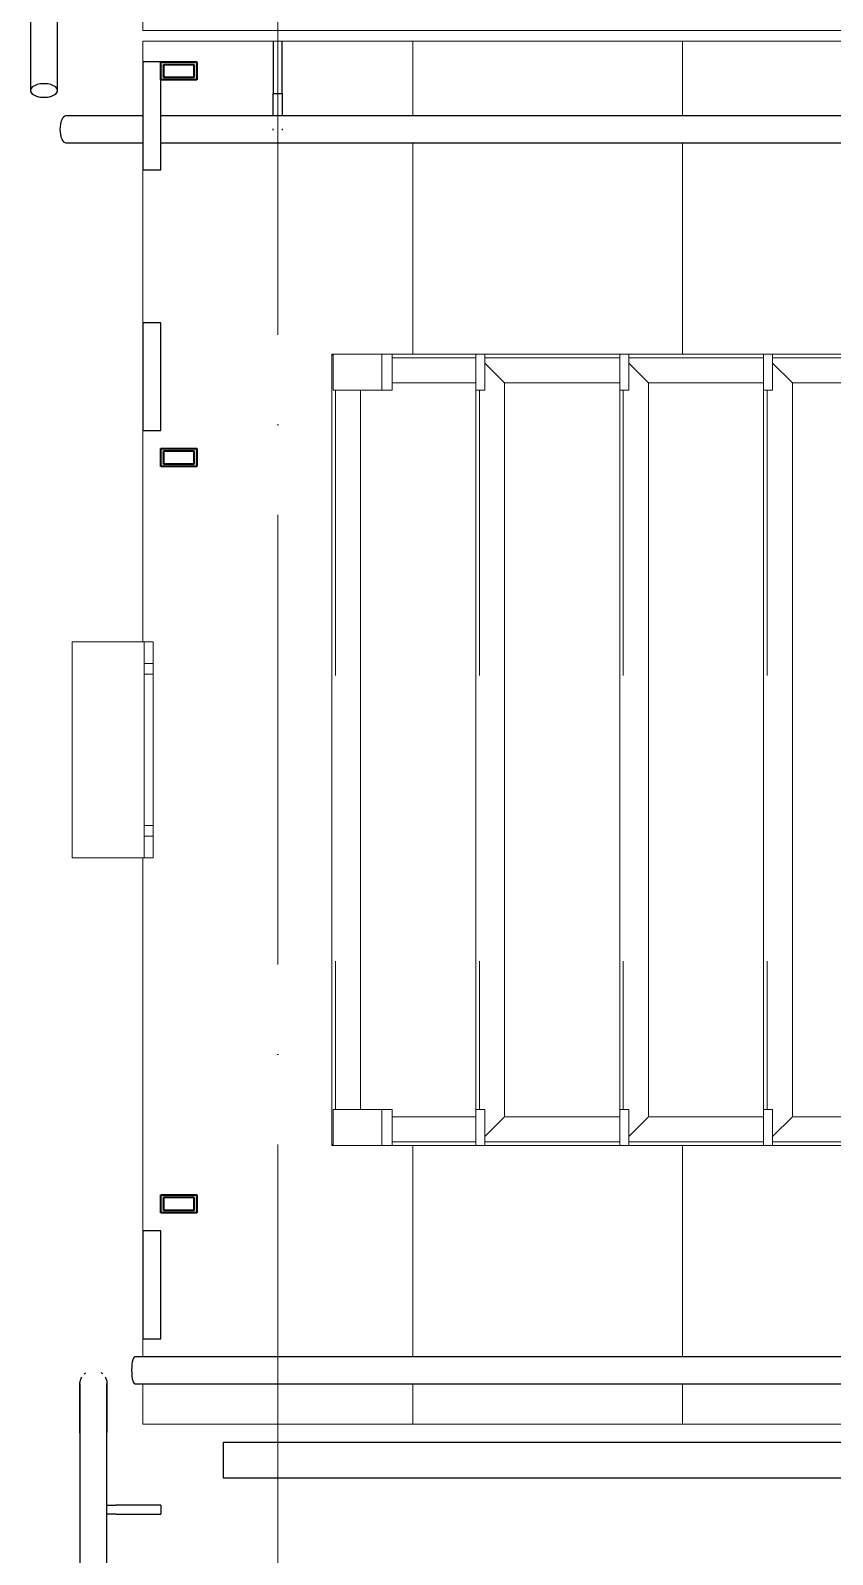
# Model space of a CAD drawing. Header units: millimetres. Extents: x -213536 to 1564669, y -45299 to 942238.
# Drawn here: x 438991 to 439883, y 503857 to 505552 of the extents above; entities that cross this region are included whole.
import ezdxf

# ---------------------------------------------------------------- set-up
doc = ezdxf.new("R2010")
doc.units = ezdxf.units.MM
doc.linetypes.add('50_200_ШТРИХ_1Т_ш5_п1_п1_', pattern=[700, 500, -100, 0, -100])
doc.linetypes.add('Штрих', pattern=[635, 317.5, -317.5])
for name, color, linetype, lineweight in [('0-1', 7, 'Continuous', 5), ('0-2', 7, 'Continuous', 9), ('3) ЖБ 4м', 3, 'Continuous', 30), ('Контуры', 7, 'Continuous', 9), ('Линии подступенков', 7, 'Continuous', 9), ('Линии свеса', 7, 'Continuous', 9), ('Невидимые линии-1', 7, 'Штрих', 9), ('Обобщенные модели', 7, 'Continuous', 9), ('Ограждение-1', 7, 'Continuous', 25), ('Ограждение-3', 7, 'Continuous', 35), ('Ограждение-4', 7, 'Continuous', 35), ('Оси-2', 7, '50_200_ШТРИХ_1Т_ш5_п1_п1_', 9), ('Стены-1', 7, 'Continuous', 13)]:
    doc.layers.add(name, color=color, linetype=linetype, lineweight=lineweight)
doc.layers.get('0-2').off()

# ---------------------------------------------------------------- blocks, each defined once
blk = doc.blocks.new('Ос 3 эт верх часть')
at = {"layer": 'Оси-2'}
blk.add_line((439266, 499613), (439266, 535177.6), dxfattribs=at)
blk = doc.blocks.new('ОМ_Нижняя опорная пятка - ОМ_Нижняя опорная пятка-19082064-АИ2_03_План отделки стен 3-го этажа _Часть 1_')
at = {"layer": 'Обобщенные модели'}
for p, q in [((-96, 10), (-96, 0)), ((-84, 10), (-84, 0)), ((84, 10), (84, 0)), ((96, 10), (96, 0))]:
    blk.add_line(p, q, dxfattribs=at)
blk = doc.blocks.new('ОМ_Уголок_ГОСТ 8509-93 - ОМ_Уголок_ГОСТ 8509-93-V161-АИ2_03_План отделки стен 3-го этажа _Часть 1_')
at = {"layer": 'Невидимые линии-1'}
blk.add_line((40, -4), (840, -4), dxfattribs=at)
at = {"layer": 'Обобщенные модели'}
for p, q in [((32, -32), (10, -10)), ((840, 0), (40, 0)), ((870, -10), (848, -32)), ((32, -32), (848, -32))]:
    blk.add_line(p, q, dxfattribs=at)
blk = doc.blocks.new('ОМ_Уголок_ГОСТ 8509-93 - ОМ_Уголок_ГОСТ 8509-93-V163-АИ2_03_План отделки стен 3-го этажа _Часть 1_')
at = {"layer": 'Невидимые линии-1'}
blk.add_line((10, -4), (160, -4), dxfattribs=at)
at = {"layer": 'Обобщенные модели'}
for p, q in [((160, 0), (10, 0)), ((32, -32), (10, -10)), ((32, -32), (160, -32))]:
    blk.add_line(p, q, dxfattribs=at)
blk = doc.blocks.new('ОМ_Уголок_ГОСТ 8509-93 - ОМ_Уголок_ГОСТ 8509-93-V164-АИ2_03_План отделки стен 3-го этажа _Часть 1_')
at = {"layer": 'Невидимые линии-1'}
blk.add_line((140, -4), (290, -4), dxfattribs=at)
at = {"layer": 'Обобщенные модели'}
for p, q in [((290, 0), (140, 0)), ((290, -10), (268, -32)), ((140, -32), (268, -32))]:
    blk.add_line(p, q, dxfattribs=at)
blk = doc.blocks.new('ОМ_Уголок_ГОСТ 8509-93 - ОМ_Уголок_ГОСТ 8509-93-V165-АИ2_03_План отделки стен 3-го этажа _Часть 1_')
at = {"layer": 'Невидимые линии-1'}
blk.add_line((40, -4), (840, -4), dxfattribs=at)
at = {"layer": 'Обобщенные модели'}
for p, q in [((880, 0), (0, 0)), ((1.3, -1.3), (0, 0)), ((880, 0), (878.7, -1.3)), ((40, -32), (840, -32))]:
    blk.add_line(p, q, dxfattribs=at)
blk = doc.blocks.new('ОМ_Уголок_ГОСТ 8509-93 - ОМ_Уголок_ГОСТ 8509-93-V166-АИ2_03_План отделки стен 3-го этажа _Часть 1_')
at = {"layer": 'Невидимые линии-1'}
blk.add_line((67.1, -4), (160, -4), dxfattribs=at)
at = {"layer": 'Обобщенные модели'}
for p, q in [((1.3, 0), (0, 0)), ((1.3, -1.3), (0, 0)), ((160, 0), (67.1, 0)), ((67.1, -32), (160, -32))]:
    blk.add_line(p, q, dxfattribs=at)
blk = doc.blocks.new('ОМ_Уголок_ГОСТ 8509-93 - ОМ_Уголок_ГОСТ 8509-93-V167-АИ2_03_План отделки стен 3-го этажа _Часть 1_')
at = {"layer": 'Невидимые линии-1'}
blk.add_line((140, -4), (232.9, -4), dxfattribs=at)
at = {"layer": 'Обобщенные модели'}
for p, q in [((232.9, 0), (140, 0)), ((300, 0), (298.7, 0)), ((300, 0), (298.7, -1.3)), ((140, -32), (232.9, -32))]:
    blk.add_line(p, q, dxfattribs=at)
blk = doc.blocks.new('ОМ_Уголок_ГОСТ 8510-86 - ОМ_Уголок_ГОСТ 8510-86-19082066-АИ2_03_План отделки стен 3-го этажа _Часть 1_')
at = {"layer": 'Обобщенные модели'}
for p, q in [((0, 0), (0, -90)), ((240, 0), (0, 0)), ((0, -10), (240, -10)), ((240, -90), (240, 0)), ((0, -90), (240, -90))]:
    blk.add_line(p, q, dxfattribs=at)
blk = doc.blocks.new('ОМ_Полоса_Трапеция прямоугольная_Прокат_ГОСТ 103-2006 - ОМ_Полоса_Трапеция прямоугольная_Прокат_ГОСТ 103-2006-V168-АИ2_03_План отделки стен 3-го этажа _Часть 1_')
at = {"layer": 'Обобщенные модели'}
for p, q in [((10650, 60290), (10640, 60290)), ((10640, 60290), (10640, 60250)), ((10650, 60250), (10650, 60290)), ((10640, 60250), (10650, 60250))]:
    blk.add_line(p, q, dxfattribs=at)
blk = doc.blocks.new('ОМ_Полоса_Трапеция прямоугольная_Прокат_ГОСТ 103-2006 - ОМ_Полоса_Трапеция прямоугольная_Прокат_ГОСТ 103-2006-V169-АИ2_03_План отделки стен 3-го этажа _Часть 1_')
at = {"layer": 'Обобщенные модели'}
for p, q in [((10490, 60290), (10480, 60290)), ((10480, 60290), (10480, 60250)), ((10490, 60250), (10490, 60290)), ((10480, 60250), (10490, 60250))]:
    blk.add_line(p, q, dxfattribs=at)
blk = doc.blocks.new('ОМ_Полоса_Трапеция прямоугольная_Прокат_ГОСТ 103-2006 - ОМ_Полоса_Трапеция прямоугольная_Прокат_ГОСТ 103-2006-V170-АИ2_03_План отделки стен 3-го этажа _Часть 1_')
at = {"layer": 'Обобщенные модели'}
for p, q in [((10330, 60290), (10320, 60290)), ((10320, 60290), (10320, 60250)), ((10330, 60250), (10330, 60290)), ((10320, 60250), (10330, 60250))]:
    blk.add_line(p, q, dxfattribs=at)
blk = doc.blocks.new('ОМ_Полоса_Прокат_ГОСТ 103-2006 - ОМ_Полоса_Прокат_ГОСТ 103-2006-20723456-АИ2_03_План отделки стен 3-го этажа _Часть 1_')
at = {"layer": 'Обобщенные модели'}
for p, q in [((10161.3, 60250), (10161.3, 60290)), ((10161.3, 60290), (10215.6, 60290)), ((10227.1, 60290), (10215.6, 60290)), ((10215.6, 60290), (10215.6, 60250)), ((10227.1, 60250), (10227.1, 60290)), ((10215.6, 60250), (10161.3, 60250)), ((10215.6, 60250), (10227.1, 60250))]:
    blk.add_line(p, q, dxfattribs=at)
blk = doc.blocks.new('ОМ_Полоса_Трапеция прямоугольная_Прокат_ГОСТ 103-2006 - ОМ_Полоса_Трапеция прямоугольная_Прокат_ГОСТ 103-2006-V171-АИ2_03_План отделки стен 3-го этажа _Часть 1_')
at = {"layer": 'Обобщенные модели'}
for p, q in [((10650, 59450), (10640, 59450)), ((10640, 59450), (10640, 59410)), ((10650, 59410), (10650, 59450)), ((10640, 59410), (10650, 59410))]:
    blk.add_line(p, q, dxfattribs=at)
blk = doc.blocks.new('ОМ_Полоса_Трапеция прямоугольная_Прокат_ГОСТ 103-2006 - ОМ_Полоса_Трапеция прямоугольная_Прокат_ГОСТ 103-2006-V172-АИ2_03_План отделки стен 3-го этажа _Часть 1_')
at = {"layer": 'Обобщенные модели'}
for p, q in [((10490, 59450), (10480, 59450)), ((10480, 59450), (10480, 59410)), ((10490, 59410), (10490, 59450)), ((10480, 59410), (10490, 59410))]:
    blk.add_line(p, q, dxfattribs=at)
blk = doc.blocks.new('ОМ_Полоса_Трапеция прямоугольная_Прокат_ГОСТ 103-2006 - ОМ_Полоса_Трапеция прямоугольная_Прокат_ГОСТ 103-2006-V173-АИ2_03_План отделки стен 3-го этажа _Часть 1_')
at = {"layer": 'Обобщенные модели'}
for p, q in [((10330, 59450), (10320, 59450)), ((10320, 59450), (10320, 59410)), ((10330, 59410), (10330, 59450)), ((10320, 59410), (10330, 59410))]:
    blk.add_line(p, q, dxfattribs=at)
blk = doc.blocks.new('ОМ_Полоса_Прокат_ГОСТ 103-2006 - ОМ_Полоса_Прокат_ГОСТ 103-2006-20723498-АИ2_03_План отделки стен 3-го этажа _Часть 1_')
at = {"layer": 'Обобщенные модели'}
for p, q in [((10161.3, 59410), (10161.3, 59450)), ((10161.3, 59450), (10215.6, 59450)), ((10227.1, 59450), (10215.6, 59450)), ((10215.6, 59450), (10215.6, 59410)), ((10227.1, 59410), (10227.1, 59450)), ((10215.6, 59410), (10161.3, 59410)), ((10215.6, 59410), (10227.1, 59410))]:
    blk.add_line(p, q, dxfattribs=at)
blk = doc.blocks.new('О_Элемент ограждения_Обод_Труба_ГОСТ 8645-68 - О_Элемент ограждения_Обод_Труба_ГОСТ 8645-68-V46-АИ2_03_План отделки стен 3-го этажа _Часть 1_')
at = {"layer": 'Ограждение-1'}
for p, q in [((-3720, 20), (0, 20)), ((0, 20), (0, -20)), ((0, -20), (-3720, -20))]:
    blk.add_line(p, q, dxfattribs=at)
blk = doc.blocks.new('О_Элемент поручня_Маршевый_Труба_ГОСТ 8732-78 - О_Элемент поручня_Маршевый_Труба_ГОСТ 8732-78-V47-АИ2_03_План отделки стен 3-го этажа _Часть 1_')
at = {"layer": 'Ограждение-1'}
for p, q in [((-9.9, 0), (-3926, 0)), ((-3926, -30), (-9.9, -30))]:
    blk.add_line(p, q, dxfattribs=at)
at = {"layer": 'Ограждение-1', "flags": 128}
for points in [[(-6.3, -15), (-6.4, -11.7), (-6.7, -8.5), (-7.1, -5.6), (-7.7, -3.3), (-8.3, -1.5), (-9.1, -0.4), (-9.9, 0)], [(-9.9, -30), (-9.1, -29.6), (-8.3, -28.5), (-7.7, -26.7), (-7.1, -24.4), (-6.7, -21.5), (-6.4, -18.3), (-6.3, -15)]]:
    blk.add_lwpolyline(points, dxfattribs=at)
blk = doc.blocks.new('О_Элемент ограждения_Обод_Труба_ГОСТ 86451 - О_Элемент ограждения_Обод_Труба_ГОСТ 8645-68 2-V256-АИ2_03_План отделки стен 3-го этажа _Часть 1_')
at = {"layer": 'Ограждение-3'}
h = blk.add_hatch(color=256, dxfattribs=at)
h.paths.add_polyline_path([(0, -20), (0, 20), (-20, 20), (-20, -20)], flags=0)
h.paths.add_polyline_path([(-3, 17), (-3, -17), (-17, -17), (-17, 17)], flags=0)
h.paths.add_polyline_path([(-1800, 20), (-1820, 20), (-1820, -20), (-1800, -20)], flags=0)
h.paths.add_polyline_path([(-1803, 17), (-1803, -17), (-1817, -17), (-1817, 17)], flags=0)
at = {"layer": 'Ограждение-4'}
for p, q in [((-1820, 20), (-1800, 20)), ((-1820, -20), (-1820, 20)), ((-1817, 17), (-1817, -17)), ((-1803, 17), (-1817, 17)), ((-1803, -17), (-1803, 17)), ((-1800, 20), (-1800, -20)), ((-1800, -20), (-1820, -20)), ((-1817, -17), (-1803, -17))]:
    blk.add_line(p, q, dxfattribs=at)
blk = doc.blocks.new('О_Полоса_Трапеция прямоугольная_Прокат_ГОСТ 1031 - Крепежная пластина-V258-АИ2_03_План отделки стен 3-го этажа _Часть 1_')
at = {"layer": 'Ограждение-1'}
for p, q in [((9970, 59315), (9950, 59315)), ((9950, 59315), (9950, 59195)), ((9970, 59195), (9970, 59315)), ((9950, 59195), (9970, 59195))]:
    blk.add_line(p, q, dxfattribs=at)
blk = doc.blocks.new('О_Элемент ограждения_Обод_Труба_ГОСТ 86451 - О_Элемент ограждения_Обод_Труба_ГОСТ 8645-68 2-V259-АИ2_03_План отделки стен 3-го этажа _Часть 1_')
at = {"layer": 'Ограждение-3'}
h = blk.add_hatch(color=256, dxfattribs=at)
h.paths.add_polyline_path([(0, -20), (0, 20), (-20, 20), (-20, -20)], flags=0)
h.paths.add_polyline_path([(-3, 17), (-3, -17), (-17, -17), (-17, 17)], flags=0)
h.paths.add_polyline_path([(-830, -20), (-830, 20), (-850, 20), (-850, -20)], flags=0)
h.paths.add_polyline_path([(-833, -17), (-847, -17), (-847, 17), (-833, 17)], flags=0)
at = {"layer": 'Ограждение-4'}
for p, q in [((-850, 20), (-830, 20)), ((-850, -20), (-850, 20)), ((-847, 17), (-847, -17)), ((-833, 17), (-847, 17)), ((-833, -17), (-833, 17)), ((-830, 20), (-830, -20)), ((-20, -20), (-20, 20)), ((-20, 20), (0, 20)), ((-17, 17), (-17, -17)), ((-3, 17), (-17, 17)), ((-3, -17), (-3, 17)), ((0, 20), (0, -20)), ((-830, -20), (-850, -20)), ((-847, -17), (-833, -17)), ((0, -20), (-20, -20)), ((-17, -17), (-3, -17))]:
    blk.add_line(p, q, dxfattribs=at)
blk = doc.blocks.new('О_Полоса_Трапеция прямоугольная_Прокат_ГОСТ 1031 - Крепежная пластина-V260-АИ2_03_План отделки стен 3-го этажа _Часть 1_')
at = {"layer": 'Ограждение-1'}
for p, q in [((9970, 60615), (9950, 60615)), ((9950, 60615), (9950, 60495)), ((9970, 60495), (9970, 60595)), ((9950, 60495), (9970, 60495))]:
    blk.add_line(p, q, dxfattribs=at)
blk = doc.blocks.new('Ограждение 12 - Ограждение 2-31208448-АИ2_03_План отделки стен 3-го этажа _Часть 1_')
at = {"layer": 'Ограждение-1'}
for p, q in [((7475, 58895.9), (7475, 58764.3)), ((7505, 58764.3), (7505, 58895.9)), ((7744.8, 58819), (7744.8, 58761.1)), ((7744.8, 58819), (7744.8, 58761.1)), ((7754.8, 58761.1), (7754.8, 58819)), ((7754.8, 58761.1), (7754.8, 58819)), ((7600, 58736), (7514.4, 58736)), ((11503.5, 58736), (7620, 58736)), ((7514.4, 58706), (7600, 58706)), ((7620, 58706), (11503.5, 58706))]:
    blk.add_line(p, q, dxfattribs=at)
at = {"layer": 'Ограждение-1', "flags": 128}
for points in [[(7744.8, 58736.6), (7744.8, 58738), (7744.8, 58739.3), (7744.8, 58740.7), (7744.8, 58742.2), (7744.8, 58743.7), (7744.8, 58745.2), (7744.8, 58746.7), (7744.8, 58748.3), (7744.8, 58749.8), (7744.8, 58751.4), (7744.8, 58753), (7744.8, 58754.6), (7744.8, 58756.3), (7744.8, 58757.9), (7744.8, 58759.6), (7744.8, 58761.1)], [(7744.8, 58736.6), (7744.8, 58738), (7744.8, 58739.3), (7744.8, 58740.7), (7744.8, 58742.2), (7744.8, 58743.7), (7744.8, 58745.2), (7744.8, 58746.7), (7744.8, 58748.3), (7744.8, 58749.8), (7744.8, 58751.4), (7744.8, 58753), (7744.8, 58754.6), (7744.8, 58756.3), (7744.8, 58757.9), (7744.8, 58759.6), (7744.8, 58761.1)], [(7754.8, 58761.1), (7754.8, 58759.4), (7754.8, 58757.8), (7754.8, 58756.2), (7754.8, 58754.5), (7754.8, 58752.9), (7754.8, 58751.3), (7754.8, 58749.7), (7754.8, 58748.1), (7754.8, 58746.6), (7754.8, 58745.1), (7754.8, 58743.6), (7754.8, 58742.1), (7754.8, 58740.6), (7754.8, 58739.2), (7754.8, 58737.9), (7754.8, 58736.5)], [(7754.8, 58761.1), (7754.8, 58759.4), (7754.8, 58757.8), (7754.8, 58756.2), (7754.8, 58754.5), (7754.8, 58752.9), (7754.8, 58751.3), (7754.8, 58749.7), (7754.8, 58748.1), (7754.8, 58746.6), (7754.8, 58745.1), (7754.8, 58743.6), (7754.8, 58742.1), (7754.8, 58740.6), (7754.8, 58739.2), (7754.8, 58737.9), (7754.8, 58736.5)], [(7744.8, 58720.1), (7744.8, 58720.2), (7744.8, 58720.3), (7744.8, 58720.4), (7744.8, 58720.7), (7744.8, 58721), (7744.8, 58721.4), (7744.8, 58721.8)], [(7754.8, 58721.8), (7754.8, 58721.3), (7754.8, 58721), (7754.8, 58720.7), (7754.8, 58720.4), (7754.8, 58720.3), (7754.8, 58720.2), (7754.8, 58720.1)]]:
    blk.add_lwpolyline(points, dxfattribs=at)
at = {"layer": 'Ограждение-1'}
for centre, major_axis, ratio, start_param, end_param in [((7490, 58764.3), (15, 0), 0.5, 1.570796, 4.712389), ((7490, 58764.3), (15, 0), 0.5, 4.712389, 7.853982), ((7490, 58764.3), (15, 0), 0.5, 3.141593, 3.665191), ((7490, 58764.3), (15, 0), 0.5, 3.926991, 4.712389), ((7490, 58764.3), (15, 0), 0.5, 4.712389, 5.497787), ((7490, 58764.3), (15, 0), 0.5, 5.759587, 6.283185), ((7514.4, 58721), (0, 15), 0.447214, 0, 1.570796), ((7514.4, 58721), (0, 15), 0.447214, 1.570796, 3.141593)]:
    blk.add_ellipse(centre, major_axis=major_axis, ratio=ratio, start_param=start_param, end_param=end_param, dxfattribs=at)
for points in [[(7744.9, 58761.1), (7744.8, 58761.1), (7744.8, 58761.1), (7744.9, 58761.1)], [(7744.9, 58761.1), (7744.8, 58761.1), (7744.8, 58761.1), (7745.4, 58761.1), (7746.5, 58761.1), (7748.1, 58761.1), (7749.2, 58761.1), (7749.8, 58761.1)], [(7749.8, 58761.1), (7750.4, 58761.1), (7751.6, 58761.1), (7753.1, 58761.1), (7754.2, 58761.1), (7754.6, 58761.1), (7754.7, 58761.1)]]:
    blk.add_open_spline(points, degree=3, dxfattribs=at)
blk = doc.blocks.new('О_Кронштейн_Форма Г_Круг_ГОСТ 25902 - О_Кронштейн_Форма Г_Круг_ГОСТ 2590-2006-V262-АИ2_03_План отделки стен 3-го этажа _Часть 1_')
at = {"layer": 'Ограждение-1'}
for p, q in [((9970, 59010), (9920, 59010)), ((9970, 59010), (9970, 59005)), ((9970, 59005), (9970, 59000)), ((9920, 59000), (9970, 59000))]:
    blk.add_line(p, q, dxfattribs=at)
at = {"layer": 'Ограждение-1', "flags": 128}
for points in [[(9910, 59010), (9910.9, 59010), (9911.9, 59010), (9912.8, 59010), (9913.8, 59010), (9914.8, 59010), (9915.8, 59010), (9916.7, 59010), (9917.7, 59010), (9918.7, 59010), (9919.7, 59010), (9920, 59010)], [(9920, 59000), (9919, 59000), (9918, 59000), (9917, 59000), (9916, 59000), (9915, 59000), (9914.1, 59000), (9913.1, 59000), (9912.1, 59000), (9911.2, 59000), (9910.3, 59000)]]:
    blk.add_lwpolyline(points, dxfattribs=at)
blk = doc.blocks.new('О_Элемент поручня_Площадочный_Двухуровневый_ГОСТ 8732-78 - О_Элемент поручня_Площадочный_Двухуровневый_ГОСТ 8732-78 2-V263-АИ2_03_План отделки стен 3-го этажа _Часть 1_')
at = {"layer": 'Ограждение-1'}
for p, q in [((310, -10), (0, -10)), ((0, -25), (0, -19.6)), ((0, -40), (0, -25)), ((0, -40), (310, -40))]:
    blk.add_line(p, q, dxfattribs=at)
at = {"layer": 'Ограждение-1', "flags": 128}
for points in [[(310, -10), (312.2, -10), (314.4, -10), (316.6, -10), (318.8, -10), (320.9, -10), (323.1, -10), (325.2, -10), (327.3, -10), (329.4, -10), (331.4, -10), (333.4, -10), (335.4, -10), (337.3, -10), (339.2, -10), (341.1, -10), (342.8, -10), (344.6, -10), (346.3, -10), (347.9, -10), (349.5, -10), (351, -10), (352.4, -10), (353.8, -10), (355.1, -10), (356.3, -10), (357.4, -10), (358.5, -10), (359.5, -10), (360.4, -10), (361.3, -10), (362, -10), (362.7, -10), (363.3, -10), (363.8, -10), (364.2, -10), (364.5, -10), (364.8, -10), (364.9, -10), (365, -10), (365, -10)], [(365, -10), (365, -10), (364.8, -10), (364.6, -10), (364.3, -10), (363.9, -10), (363.4, -10), (362.9, -10), (362.2, -10), (361.5, -10), (360.7, -10), (359.8, -10), (358.8, -10), (357.7, -10), (356.6, -10), (355.4, -10), (354.1, -10), (352.8, -10), (351.3, -10), (349.9, -10), (348.3, -10), (346.7, -10), (345, -10), (343.3, -10), (341.5, -10), (339.7, -10), (337.8, -10), (335.9, -10), (334, -10), (332, -10), (329.9, -10), (327.9, -10), (325.8, -10), (323.6, -10), (321.5, -10), (319.3, -10), (317.2, -10), (315, -10), (312.8, -10), (310.6, -10), (310, -10)], [(365, -10), (365.6, -10), (366.2, -10), (366.8, -10.1), (367.4, -10.2), (368, -10.3), (368.6, -10.4), (369.1, -10.6), (369.7, -10.8), (370.3, -11), (370.8, -11.2), (371.4, -11.4), (371.9, -11.7), (372.5, -12)], [(375.8, -14.5), (376.2, -15), (376.6, -15.4), (376.9, -15.9), (377.3, -16.4)], [(377.4, -33.5), (377, -34), (376.7, -34.4), (376.3, -34.9), (375.9, -35.3)], [(310, -40), (312.2, -40), (314.4, -40), (316.6, -40), (318.8, -40), (320.9, -40), (323.1, -40), (325.2, -40), (327.3, -40), (329.4, -40), (331.4, -40), (333.4, -40), (335.4, -40), (337.3, -40), (339.2, -40), (341.1, -40), (342.8, -40), (344.6, -40), (346.3, -40), (347.9, -40), (349.5, -40), (351, -40), (352.4, -40), (353.8, -40), (355.1, -40), (356.3, -40), (357.4, -40), (358.5, -40), (359.5, -40), (360.4, -40), (361.3, -40), (362, -40), (362.7, -40), (363.3, -40), (363.8, -40), (364.2, -40), (364.5, -40), (364.8, -40), (364.9, -40), (365, -40), (365, -40)], [(365, -40), (365, -40), (364.8, -40), (364.6, -40), (364.3, -40), (363.9, -40), (363.4, -40), (362.9, -40), (362.2, -40), (361.5, -40), (360.7, -40), (359.8, -40), (358.8, -40), (357.7, -40), (356.6, -40), (355.4, -40), (354.1, -40), (352.8, -40), (351.3, -40), (349.9, -40), (348.3, -40), (346.7, -40), (345, -40), (343.3, -40), (341.5, -40), (339.7, -40), (337.8, -40), (335.9, -40), (334, -40), (332, -40), (329.9, -40), (327.9, -40), (325.8, -40), (323.6, -40), (321.5, -40), (319.3, -40), (317.2, -40), (315, -40), (312.8, -40), (310.6, -40)], [(372.6, -37.9), (372.1, -38.2), (371.5, -38.5), (371, -38.8), (370.4, -39), (369.9, -39.2), (369.3, -39.4), (368.7, -39.5), (368.1, -39.7), (367.5, -39.8), (367, -39.9), (366.4, -39.9), (365.8, -40), (365.2, -40), (365, -40)]]:
    blk.add_lwpolyline(points, dxfattribs=at)
blk = doc.blocks.new('0125-Р-ОО-Ш2-АР-о_23_10_2024_rvt-1-АИ2_03_План отделки стен 3-го этажа _Часть 1_')
at = {"layer": 'Контуры'}
for p, q in [((9950, 60638), (9950, 60615)), ((9950, 60495), (9950, 60325)), ((9950, 60205), (9950, 59970)), ((9950, 59730), (9950, 59315)), ((9950, 59195), (9950, 59175)), ((9950, 59145), (9950, 59100)), ((9950, 59100), (10250, 59100)), ((10250, 59100), (10550, 59100)), ((10550, 59100), (10850, 59100))]:
    blk.add_line(p, q, dxfattribs=at)
at = {"layer": 'Линии подступенков'}
for p, q in [((9950, 60638), (9950, 60615)), ((10250, 60638), (10250, 60555)), ((10550, 60638), (10550, 60555)), ((10250, 60525), (10250, 60290)), ((10550, 60525), (10550, 60290)), ((9950, 60495), (9950, 60325)), ((9950, 60205), (9950, 59970)), ((9950, 59730), (9950, 59315)), ((10250, 59410), (10250, 59175)), ((10550, 59410), (10550, 59175)), ((9950, 59195), (9950, 59175)), ((9950, 59145), (9950, 59100)), ((10250, 59145), (10250, 59100)), ((10550, 59145), (10550, 59100))]:
    blk.add_line(p, q, dxfattribs=at)
at = {"layer": 'Линии свеса'}
for p, q in [((10250, 60638), (10250, 60555)), ((10550, 60638), (10550, 60555)), ((10250, 60525), (10250, 60290)), ((10550, 60525), (10550, 60290)), ((10250, 59410), (10250, 59175)), ((10550, 59410), (10550, 59175)), ((10250, 59145), (10250, 59100)), ((10550, 59145), (10550, 59100))]:
    blk.add_line(p, q, dxfattribs=at)
at = {"layer": 'Стены-1'}
for p, q in [((9950, 63600), (9950, 60650)), ((9950, 60650), (10200, 60650)), ((10200, 60650), (15400, 60650))]:
    blk.add_line(p, q, dxfattribs=at)
at = {"layer": '0-2'}
for name, p in [('Ограждение 12 - Ограждение 2-31208448-АИ2_03_План отделки стен 3-го этажа _Часть 1_', (2350, 1819)), ('О_Полоса_Трапеция прямоугольная_Прокат_ГОСТ 1031 - Крепежная пластина-V260-АИ2_03_План отделки стен 3-го этажа _Часть 1_', (0, 0)), ('О_Полоса_Трапеция прямоугольная_Прокат_ГОСТ 1031 - Крепежная пластина-V258-АИ2_03_План отделки стен 3-го этажа _Часть 1_', (0, 1010)), ('ОМ_Полоса_Прокат_ГОСТ 103-2006 - ОМ_Полоса_Прокат_ГОСТ 103-2006-20723456-АИ2_03_План отделки стен 3-го этажа _Часть 1_', (0, 0)), ('ОМ_Полоса_Трапеция прямоугольная_Прокат_ГОСТ 103-2006 - ОМ_Полоса_Трапеция прямоугольная_Прокат_ГОСТ 103-2006-V170-АИ2_03_План отделки стен 3-го этажа _Часть 1_', (0, 0)), ('ОМ_Полоса_Трапеция прямоугольная_Прокат_ГОСТ 103-2006 - ОМ_Полоса_Трапеция прямоугольная_Прокат_ГОСТ 103-2006-V169-АИ2_03_План отделки стен 3-го этажа _Часть 1_', (0, 0)), ('ОМ_Полоса_Трапеция прямоугольная_Прокат_ГОСТ 103-2006 - ОМ_Полоса_Трапеция прямоугольная_Прокат_ГОСТ 103-2006-V168-АИ2_03_План отделки стен 3-го этажа _Часть 1_', (0, 0)), ('ОМ_Полоса_Прокат_ГОСТ 103-2006 - ОМ_Полоса_Прокат_ГОСТ 103-2006-20723498-АИ2_03_План отделки стен 3-го этажа _Часть 1_', (0, 0)), ('ОМ_Полоса_Трапеция прямоугольная_Прокат_ГОСТ 103-2006 - ОМ_Полоса_Трапеция прямоугольная_Прокат_ГОСТ 103-2006-V173-АИ2_03_План отделки стен 3-го этажа _Часть 1_', (0, 0)), ('ОМ_Полоса_Трапеция прямоугольная_Прокат_ГОСТ 103-2006 - ОМ_Полоса_Трапеция прямоугольная_Прокат_ГОСТ 103-2006-V172-АИ2_03_План отделки стен 3-го этажа _Часть 1_', (0, 0)), ('ОМ_Полоса_Трапеция прямоугольная_Прокат_ГОСТ 103-2006 - ОМ_Полоса_Трапеция прямоугольная_Прокат_ГОСТ 103-2006-V171-АИ2_03_План отделки стен 3-го этажа _Часть 1_', (0, 0)), ('О_Полоса_Трапеция прямоугольная_Прокат_ГОСТ 1031 - Крепежная пластина-V258-АИ2_03_План отделки стен 3-го этажа _Часть 1_', (0, 0)), ('О_Кронштейн_Форма Г_Круг_ГОСТ 25902 - О_Кронштейн_Форма Г_Круг_ГОСТ 2590-2006-V262-АИ2_03_План отделки стен 3-го этажа _Часть 1_', (0, 0))]:
    blk.add_blockref(name, p, dxfattribs=at)
for name, p, rotation in [('О_Элемент ограждения_Обод_Труба_ГОСТ 86451 - О_Элемент ограждения_Обод_Труба_ГОСТ 8645-68 2-V256-АИ2_03_План отделки стен 3-го этажа _Часть 1_', (9990, 58795), 269.999999999999), ('О_Элемент ограждения_Обод_Труба_ГОСТ 86451 - О_Элемент ограждения_Обод_Труба_ГОСТ 8645-68 2-V259-АИ2_03_План отделки стен 3-го этажа _Часть 1_', (9990, 59335), 269.999999999999), ('ОМ_Нижняя опорная пятка - ОМ_Нижняя опорная пятка-19082064-АИ2_03_План отделки стен 3-го этажа _Часть 1_', (9961.5, 59850), 90.00000000000084), ('О_Элемент поручня_Маршевый_Труба_ГОСТ 8732-78 - О_Элемент поручня_Маршевый_Труба_ГОСТ 8732-78-V47-АИ2_03_План отделки стен 3-го этажа _Часть 1_', (9931.1, 59145), 180), ('О_Элемент поручня_Площадочный_Двухуровневый_ГОСТ 8732-78 - О_Элемент поручня_Площадочный_Двухуровневый_ГОСТ 8732-78 2-V263-АИ2_03_План отделки стен 3-го этажа _Часть 1_', (9870, 58780), 89.99999999999925), ('О_Элемент ограждения_Обод_Труба_ГОСТ 8645-68 - О_Элемент ограждения_Обод_Труба_ГОСТ 8645-68-V46-АИ2_03_План отделки стен 3-го этажа _Часть 1_', (10039.5, 59060), 180)]:
    blk.add_blockref(name, p, dxfattribs=dict(at, rotation=rotation))
at = {"layer": '0-2', "extrusion": (0, 0, -1)}
for name, p, rotation in [('ОМ_Уголок_ГОСТ 8509-93 - ОМ_Уголок_ГОСТ 8509-93-V165-АИ2_03_План отделки стен 3-го этажа _Часть 1_', (-10160, 60290), 269.9999999999989), ('ОМ_Уголок_ГОСТ 8509-93 - ОМ_Уголок_ГОСТ 8509-93-V161-АИ2_03_План отделки стен 3-го этажа _Часть 1_', (-10320, 60290), 269.9999999999989), ('ОМ_Уголок_ГОСТ 8509-93 - ОМ_Уголок_ГОСТ 8509-93-V161-АИ2_03_План отделки стен 3-го этажа _Часть 1_', (-10480, 60290), 269.9999999999989), ('ОМ_Уголок_ГОСТ 8509-93 - ОМ_Уголок_ГОСТ 8509-93-V161-АИ2_03_План отделки стен 3-го этажа _Часть 1_', (-10640, 60290), 269.9999999999989), ('ОМ_Уголок_ГОСТ 8510-86 - ОМ_Уголок_ГОСТ 8510-86-19082066-АИ2_03_План отделки стен 3-го этажа _Часть 1_', (-9961.5, 59730), 89.99999999999918), ('ОМ_Уголок_ГОСТ 8509-93 - ОМ_Уголок_ГОСТ 8509-93-V166-АИ2_03_План отделки стен 3-го этажа _Часть 1_', (-10160, 59410), 180), ('ОМ_Уголок_ГОСТ 8509-93 - ОМ_Уголок_ГОСТ 8509-93-V163-АИ2_03_План отделки стен 3-го этажа _Часть 1_', (-10320, 59410), 180), ('ОМ_Уголок_ГОСТ 8509-93 - ОМ_Уголок_ГОСТ 8509-93-V163-АИ2_03_План отделки стен 3-го этажа _Часть 1_', (-10480, 59410), 180), ('ОМ_Уголок_ГОСТ 8509-93 - ОМ_Уголок_ГОСТ 8509-93-V163-АИ2_03_План отделки стен 3-го этажа _Часть 1_', (-10640, 59410), 180)]:
    blk.add_blockref(name, p, dxfattribs=dict(at, rotation=rotation))
for name, p in [('ОМ_Уголок_ГОСТ 8509-93 - ОМ_Уголок_ГОСТ 8509-93-V167-АИ2_03_План отделки стен 3-го этажа _Часть 1_', (-10460, 60290)), ('ОМ_Уголок_ГОСТ 8509-93 - ОМ_Уголок_ГОСТ 8509-93-V164-АИ2_03_План отделки стен 3-го этажа _Часть 1_', (-10620, 60290)), ('ОМ_Уголок_ГОСТ 8509-93 - ОМ_Уголок_ГОСТ 8509-93-V164-АИ2_03_План отделки стен 3-го этажа _Часть 1_', (-10780, 60290)), ('ОМ_Уголок_ГОСТ 8509-93 - ОМ_Уголок_ГОСТ 8509-93-V164-АИ2_03_План отделки стен 3-го этажа _Часть 1_', (-10940, 60290))]:
    blk.add_blockref(name, p, dxfattribs=at)
blk = doc.blocks.new('3этВверх')
at = {"layer": 'Стены-1'}
for p, q in [((444566, 505552.4), (439116, 505552.4)), ((439116, 505540.4), (444554, 505540.4))]:
    blk.add_line(p, q, dxfattribs=at)
at = {"layer": '0-1'}
blk.add_blockref('0125-Р-ОО-Ш2-АР-о_23_10_2024_rvt-1-АИ2_03_План отделки стен 3-го этажа _Часть 1_', (429166, 444902.4), dxfattribs=at)

msp = doc.modelspace()

# ---------------------------------------------------------------- block references
at = {"color": 5, "lineweight": 30}
msp.add_blockref('Ос 3 эт верх часть', (0, 0), dxfattribs=at)
at = {"layer": '3) ЖБ 4м'}
msp.add_blockref('3этВверх', (0, 0), dxfattribs=at)

doc.saveas('drawing.dxf')
